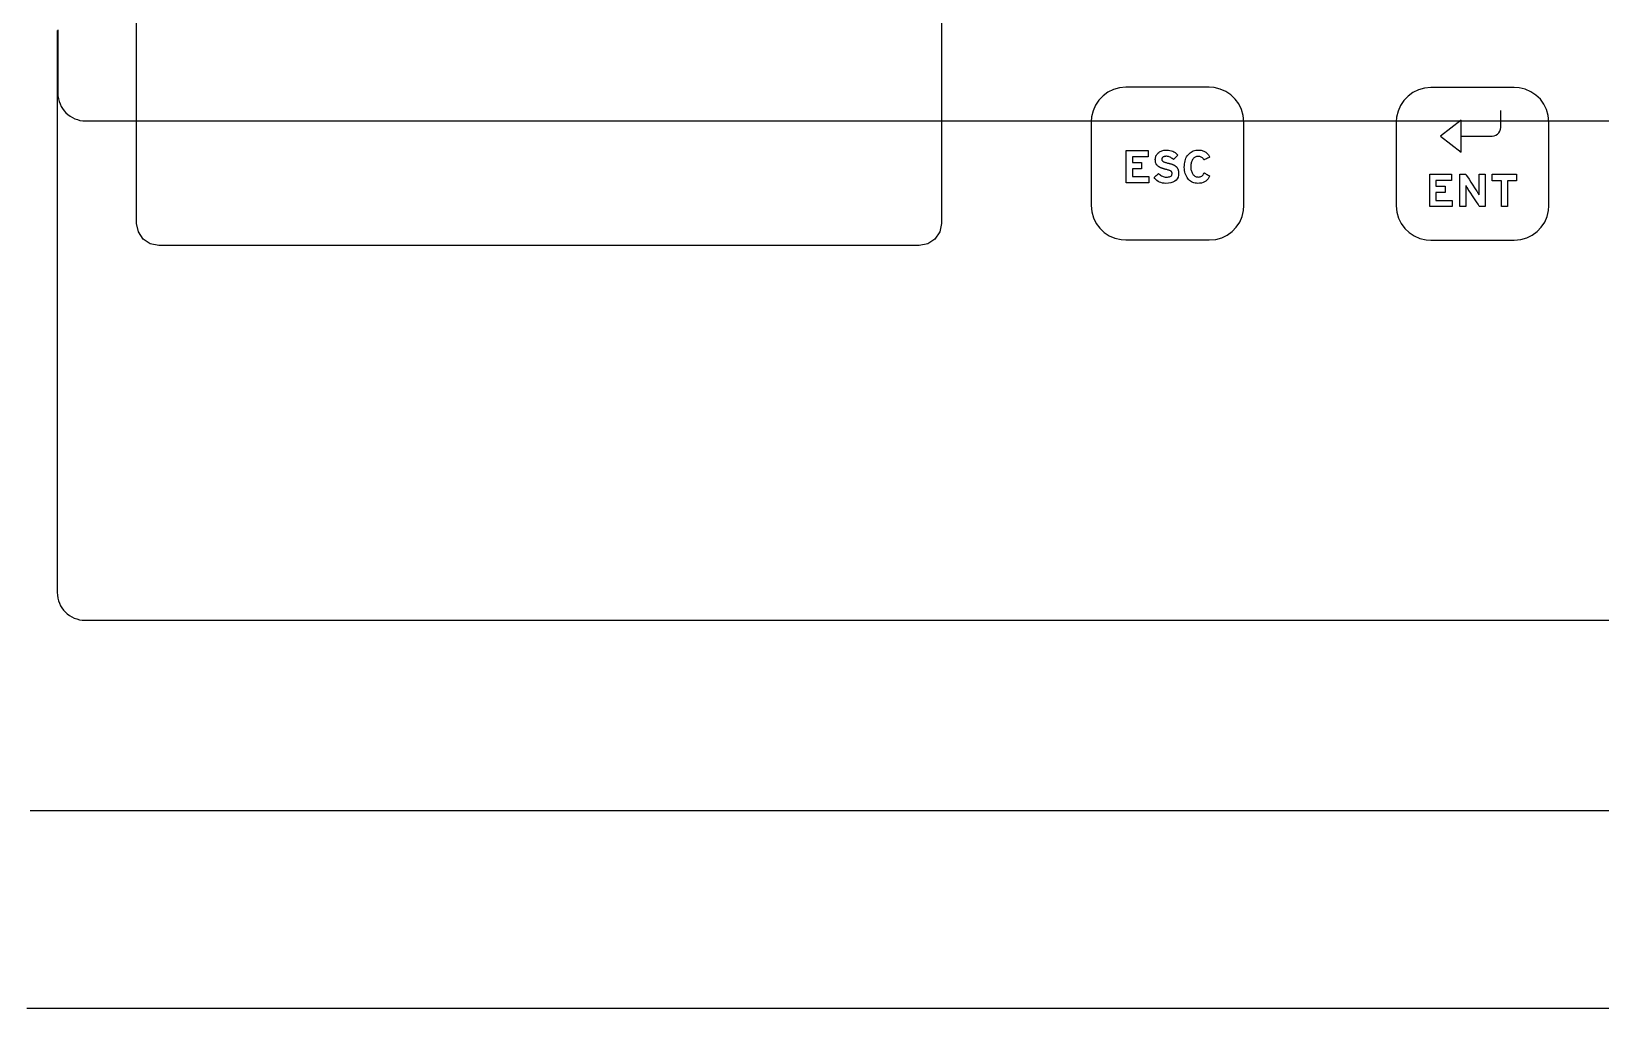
# Model space of a CAD drawing. Extents: x 1 to 47.7, y 0.2 to 35.
# Drawn here: x 5.85 to 11.51, y 7.6 to 11.12 of the extents above; entities that cross this region are included whole.
import ezdxf

# ---------------------------------------------------------------- set-up
doc = ezdxf.new("R2010")
doc.units = 0
doc.header["$MEASUREMENT"] = 0
for name, color, linetype in [('3_1__HORIZONTAL_RACK_MOUNT', 7, 'CONTINUOUS'), ('3_2__HORIZONTAL_PANEL_MOUN', 7, 'CONTINUOUS'), ('4_1__4U__UP_TO_ONE_IO_BOAR', 7, 'CONTINUOUS'), ('4_2__4U__FRONT_PANEL_W_24_', 7, 'CONTINUOUS'), ('5_1___24__TARGET_LEDS___12', 7, 'CONTINUOUS')]:
    doc.layers.add(name, color=color, linetype=linetype)

msp = doc.modelspace()

# ---------------------------------------------------------------- linework, layer by layer
at = {"layer": '3_1__HORIZONTAL_RACK_MOUNT'}
msp.add_lwpolyline([(5.8483, 8.3136), (5.9216, 8.3136), (5.9957, 8.3136), (6.0706, 8.3136), (6.1463, 8.3136), (6.2228, 8.3136), (6.3001, 8.3136), (6.3781, 8.3136), (6.457, 8.3136), (6.5365, 8.3136), (6.6168, 8.3136), (6.6978, 8.3136), (6.7795, 8.3136), (6.8619, 8.3136), (6.945, 8.3136), (7.0288, 8.3136), (7.1132, 8.3136), (7.1982, 8.3136), (7.2839, 8.3136), (7.3702, 8.3136), (7.4571, 8.3136), (7.5446, 8.3136), (7.6327, 8.3136), (7.7214, 8.3136), (7.8106, 8.3136), (7.9907, 8.3136), (8.1728, 8.3136), (8.3569, 8.3136), (8.5429, 8.3136), (8.7307, 8.3136), (8.9202, 8.3136), (9.1113, 8.3136), (9.3038, 8.3136), (9.4977, 8.3136), (9.693, 8.3136), (9.8894, 8.3136), (10.0869, 8.3136), (10.2854, 8.3136), (10.4847, 8.3136), (10.6849, 8.3136), (10.8858, 8.3136), (11.2892, 8.3136), (11.6942, 8.3136)], dxfattribs=at)
at = {"layer": '3_2__HORIZONTAL_PANEL_MOUN'}
msp.add_lwpolyline([(11.6431, 7.6), (11.1871, 7.6), (10.9597, 7.6), (10.7329, 7.6), (10.5068, 7.6), (10.2814, 7.6), (10.0569, 7.6), (9.8334, 7.6), (9.6111, 7.6), (9.39, 7.6), (9.1702, 7.6), (8.9518, 7.6), (8.735, 7.6), (8.5199, 7.6), (8.3066, 7.6), (8.2006, 7.6), (8.0952, 7.6), (7.9902, 7.6), (7.8858, 7.6), (7.7818, 7.6), (7.6785, 7.6), (7.5756, 7.6), (7.4734, 7.6), (7.3717, 7.6), (7.2707, 7.6), (7.1702, 7.6), (7.0704, 7.6), (6.9712, 7.6), (6.8727, 7.6), (6.7749, 7.6), (6.6777, 7.6), (6.5812, 7.6), (6.4855, 7.6), (6.3904, 7.6), (6.2961, 7.6), (6.2026, 7.6), (6.1098, 7.6), (6.0178, 7.6), (5.9266, 7.6), (5.8362, 7.6)], dxfattribs=at)
at = {"layer": '4_1__4U__UP_TO_ONE_IO_BOAR'}
msp.add_lwpolyline([(5.948, 11.1265), (5.948, 11.1055), (5.948, 11.0854), (5.948, 11.0661), (5.948, 11.0478), (5.948, 11.0305), (5.948, 11.0141), (5.948, 10.9988), (5.948, 10.9844), (5.948, 10.9711), (5.948, 10.9588), (5.948, 10.9476), (5.948, 10.9375), (5.948, 10.9286), (5.948, 10.9207), (5.948, 10.914), (5.948, 10.9085), (5.948, 10.9042), (5.948, 10.901), (5.948, 10.8992), (5.948, 10.8985), (5.9486, 10.8883), (5.9501, 10.8784), (5.9526, 10.8688), (5.9559, 10.8596), (5.9601, 10.8509), (5.9652, 10.8426), (5.9709, 10.8349), (5.9774, 10.8278), (5.9845, 10.8214), (5.9922, 10.8156), (6.0004, 10.8106), (6.0092, 10.8064), (6.0184, 10.803), (6.0279, 10.8005), (6.0378, 10.799), (6.0481, 10.7985), (6.0486, 10.7985), (6.0503, 10.7985), (6.0531, 10.7985), (6.0569, 10.7985), (6.0619, 10.7985), (6.0679, 10.7985), (6.075, 10.7985), (6.0831, 10.7985), (6.0923, 10.7985), (6.1026, 10.7985), (6.1139, 10.7985), (6.1262, 10.7985), (6.1395, 10.7985), (6.1538, 10.7985), (6.1691, 10.7985), (6.1854, 10.7985), (6.2027, 10.7985), (6.2209, 10.7985), (6.2402, 10.7985), (6.2603, 10.7985), (6.2814, 10.7985), (6.3035, 10.7985), (6.3265, 10.7985), (6.3504, 10.7985), (6.3752, 10.7985), (6.4009, 10.7985), (6.4275, 10.7985), (6.455, 10.7985), (6.4833, 10.7985), (6.5126, 10.7985), (6.5426, 10.7985), (6.5736, 10.7985), (6.6053, 10.7985), (6.6379, 10.7985), (6.6714, 10.7985), (6.7056, 10.7985), (6.7406, 10.7985), (6.7765, 10.7985), (6.8131, 10.7985), (6.8505, 10.7985), (6.9276, 10.7985), (7.0077, 10.7985), (7.0908, 10.7985), (7.1767, 10.7985), (7.2654, 10.7985), (7.3569, 10.7985), (7.451, 10.7985), (7.5477, 10.7985), (7.6469, 10.7985), (7.7486, 10.7985), (7.8526, 10.7985), (7.959, 10.7985), (8.0676, 10.7985), (8.1784, 10.7985), (8.2912, 10.7985), (8.4061, 10.7985), (8.523, 10.7985), (8.6417, 10.7985), (8.7623, 10.7985), (8.8846, 10.7985), (9.0086, 10.7985), (9.1342, 10.7985), (9.2614, 10.7985), (9.39, 10.7985), (9.52, 10.7985), (9.6513, 10.7985), (9.7839, 10.7985), (9.9177, 10.7985), (10.0526, 10.7985), (10.1886, 10.7985), (10.3255, 10.7985), (10.4634, 10.7985), (10.6021, 10.7985), (10.7415, 10.7985), (11.0225, 10.7985), (11.3057, 10.7985), (11.5905, 10.7985)], dxfattribs=at)
at = {"layer": '4_2__4U__FRONT_PANEL_W_24_'}
for points in [[(9.1321, 11.1782), (9.1321, 11.0649), (9.1321, 10.9577), (9.1321, 10.8576), (9.1321, 10.7654), (9.1321, 10.6823), (9.1321, 10.6092), (9.1321, 10.5472), (9.1321, 10.4972), (9.1321, 10.4602), (9.1321, 10.4469), (9.1321, 10.4373), (9.1321, 10.4314), (9.1321, 10.4294), (9.1321, 10.4294), (9.1258, 10.3983), (9.1086, 10.3729), (9.0832, 10.3558), (9.0521, 10.3495), (9.0501, 10.3495), (9.0442, 10.3495), (9.0346, 10.3495), (9.0213, 10.3495), (8.9843, 10.3495), (8.9343, 10.3495), (8.8723, 10.3495), (8.7992, 10.3495), (8.7161, 10.3495), (8.6239, 10.3495), (8.5238, 10.3495), (8.4166, 10.3495), (8.3033, 10.3495), (8.1851, 10.3495), (7.9376, 10.3495), (7.6821, 10.3495), (7.4265, 10.3495), (7.179, 10.3495), (7.0608, 10.3495), (6.9476, 10.3495), (6.8404, 10.3495), (6.7402, 10.3495), (6.648, 10.3495), (6.5649, 10.3495), (6.4918, 10.3495), (6.4298, 10.3495), (6.3798, 10.3495), (6.3428, 10.3495), (6.3296, 10.3495), (6.3199, 10.3495), (6.314, 10.3495), (6.3121, 10.3495), (6.2809, 10.3558), (6.2555, 10.3729), (6.2383, 10.3983), (6.232, 10.4294), (6.232, 10.4314), (6.232, 10.4373), (6.232, 10.4469), (6.232, 10.4602), (6.232, 10.4972), (6.232, 10.5472), (6.232, 10.6092), (6.232, 10.6823), (6.232, 10.7654), (6.232, 10.8576), (6.232, 10.9577), (6.232, 11.0649), (6.232, 11.1782)], [(5.9458, 11.1238), (5.9458, 11.0038), (5.9458, 10.8853), (5.9458, 10.7685), (5.9458, 10.6536), (5.9458, 10.5408), (5.9458, 10.4305), (5.9458, 10.3229), (5.9458, 10.2181), (5.9458, 10.1669), (5.9458, 10.1165), (5.9458, 10.0669), (5.9458, 10.0182), (5.9458, 9.9705), (5.9458, 9.9236), (5.9458, 9.8778), (5.9458, 9.8329), (5.9458, 9.789), (5.9458, 9.7462), (5.9458, 9.7045), (5.9458, 9.6639), (5.9458, 9.6245), (5.9458, 9.5862), (5.9458, 9.5491), (5.9458, 9.5133), (5.9458, 9.4788), (5.9458, 9.4455), (5.9458, 9.4136), (5.9458, 9.383), (5.9458, 9.3538), (5.9458, 9.3261), (5.9458, 9.2997), (5.9458, 9.2749), (5.9458, 9.2516), (5.9458, 9.2298), (5.9458, 9.2096), (5.9458, 9.1909), (5.9458, 9.174), (5.9458, 9.1586), (5.9458, 9.145), (5.9458, 9.1331), (5.9458, 9.1229), (5.9458, 9.1145), (5.9458, 9.1079), (5.9458, 9.1032), (5.9458, 9.1003), (5.9458, 9.0994), (5.9464, 9.0892), (5.9479, 9.0793), (5.9503, 9.0697), (5.9537, 9.0605), (5.9579, 9.0518), (5.9629, 9.0435), (5.9687, 9.0358), (5.9752, 9.0287), (5.9823, 9.0222), (5.99, 9.0165), (5.9982, 9.0115), (6.007, 9.0072), (6.0161, 9.0039), (6.0257, 9.0014), (6.0356, 8.9999), (6.0458, 8.9994), (6.0464, 8.9994), (6.0481, 8.9994), (6.0508, 8.9994), (6.0547, 8.9994), (6.0596, 8.9994), (6.0656, 8.9994), (6.0726, 8.9994), (6.0808, 8.9994), (6.0899, 8.9994), (6.1001, 8.9994), (6.1113, 8.9994), (6.1236, 8.9994), (6.1368, 8.9994), (6.151, 8.9994), (6.1663, 8.9994), (6.1825, 8.9994), (6.1997, 8.9994), (6.2179, 8.9994), (6.237, 8.9994), (6.257, 8.9994), (6.2781, 8.9994), (6.3, 8.9994), (6.3229, 8.9994), (6.3466, 8.9994), (6.3713, 8.9994), (6.3969, 8.9994), (6.4234, 8.9994), (6.4507, 8.9994), (6.4789, 8.9994), (6.508, 8.9994), (6.5379, 8.9994), (6.5687, 8.9994), (6.6003, 8.9994), (6.6327, 8.9994), (6.666, 8.9994), (6.7001, 8.9994), (6.7349, 8.9994), (6.7706, 8.9994), (6.807, 8.9994), (6.8442, 8.9994), (6.9209, 8.9994), (7.0007, 8.9994), (7.0833, 8.9994), (7.1688, 8.9994), (7.2571, 8.9994), (7.348, 8.9994), (7.4417, 8.9994), (7.5379, 8.9994), (7.6366, 8.9994), (7.7378, 8.9994), (7.8413, 8.9994), (7.9471, 8.9994), (8.0552, 8.9994), (8.1654, 8.9994), (8.2777, 8.9994), (8.392, 8.9994), (8.5082, 8.9994), (8.6264, 8.9994), (8.7463, 8.9994), (8.868, 8.9994), (8.9914, 8.9994), (9.1164, 8.9994), (9.2429, 8.9994), (9.3708, 8.9994), (9.5002, 8.9994), (9.6309, 8.9994), (9.7628, 8.9994), (9.8959, 8.9994), (10.0301, 8.9994), (10.1654, 8.9994), (10.3016, 8.9994), (10.4388, 8.9994), (10.7155, 8.9994), (10.9951, 8.9994), (11.2768, 8.9994), (11.5602, 8.9994)], [(10.9302, 10.7436), (11.0053, 10.6855), (11.0053, 10.7436), (11.0053, 10.8016), (10.9302, 10.7436)], [(11.0053, 10.7436), (11.0104, 10.7436), (11.0237, 10.7436), (11.0424, 10.7436), (11.0634, 10.7436), (11.084, 10.7436), (11.1012, 10.7436), (11.1121, 10.7436), (11.1169, 10.7437), (11.1238, 10.7449), (11.1303, 10.7475), (11.1359, 10.7513), (11.1408, 10.7561), (11.1445, 10.7618), (11.1471, 10.7682), (11.1483, 10.7752), (11.1484, 10.7788), (11.1484, 10.7846), (11.1484, 10.7938), (11.1484, 10.8047), (11.1484, 10.8159), (11.1484, 10.8258), (11.1484, 10.8329), (11.1484, 10.8356)], [(9.7982, 10.5751), (9.7982, 10.6917), (9.8767, 10.6917), (9.8767, 10.6689), (9.8208, 10.6689), (9.8208, 10.6487), (9.8533, 10.6487), (9.8533, 10.6261), (9.8208, 10.6261), (9.8208, 10.5979), (9.8791, 10.5979), (9.8791, 10.5751), (9.7982, 10.5751)], [(10.8917, 10.4895), (10.8917, 10.6061), (10.9703, 10.6061), (10.9703, 10.5833), (10.9143, 10.5833), (10.9143, 10.5631), (10.9469, 10.5631), (10.9469, 10.5405), (10.9143, 10.5405), (10.9143, 10.5122), (10.9726, 10.5122), (10.9726, 10.4895), (10.8917, 10.4895)], [(11.1724, 10.5831), (11.1724, 10.4895), (11.1498, 10.4895), (11.1498, 10.5831), (11.1173, 10.5831), (11.1173, 10.6061), (11.2048, 10.6061), (11.2048, 10.5831), (11.1724, 10.5831)]]:
    msp.add_lwpolyline(points, dxfattribs=at)
for points in [[(10.0974, 10.3695), (10.1205, 10.3716), (10.1422, 10.3777), (10.162, 10.3873), (10.1796, 10.4002), (10.1947, 10.4159), (10.2069, 10.4341), (10.2157, 10.4543), (10.2209, 10.4762), (10.2221, 10.4936), (10.2221, 10.4936), (10.2221, 10.4936), (10.2221, 10.4936), (10.2221, 10.4936), (10.2221, 10.4936), (10.2221, 10.4936), (10.2221, 10.4936), (10.2221, 10.4936), (10.2221, 10.4964), (10.2221, 10.5171), (10.2221, 10.5534), (10.2221, 10.5998), (10.2221, 10.651), (10.2221, 10.7014), (10.2221, 10.7458), (10.2221, 10.7787), (10.2221, 10.7947), (10.2221, 10.7954), (10.2221, 10.7954), (10.2221, 10.7954), (10.2221, 10.7954), (10.2221, 10.7954), (10.2221, 10.7954), (10.2221, 10.7954), (10.2221, 10.7954), (10.2221, 10.7954), (10.22, 10.8184), (10.2139, 10.8399), (10.2042, 10.8597), (10.1912, 10.8773), (10.1755, 10.8923), (10.1572, 10.9044), (10.1369, 10.9132), (10.1149, 10.9183), (10.0974, 10.9195), (10.0974, 10.9195), (10.0974, 10.9195), (10.0974, 10.9195), (10.0974, 10.9195), (10.0974, 10.9195), (10.0974, 10.9195), (10.0974, 10.9195), (10.0974, 10.9195), (10.0946, 10.9195), (10.074, 10.9195), (10.0378, 10.9195), (9.9916, 10.9195), (9.9406, 10.9195), (9.8904, 10.9195), (9.8461, 10.9195), (9.8134, 10.9195), (9.7974, 10.9195), (9.7967, 10.9195), (9.7967, 10.9195), (9.7967, 10.9195), (9.7967, 10.9195), (9.7967, 10.9195), (9.7967, 10.9195), (9.7967, 10.9195), (9.7967, 10.9195), (9.7967, 10.9195), (9.7736, 10.9174), (9.752, 10.9113), (9.7322, 10.9017), (9.7145, 10.8888), (9.6994, 10.8731), (9.6873, 10.8549), (9.6784, 10.8347), (9.6733, 10.8128), (9.6721, 10.7954), (9.6721, 10.7954), (9.6721, 10.7954), (9.6721, 10.7954), (9.6721, 10.7954), (9.6721, 10.7954), (9.6721, 10.7954), (9.6721, 10.7954), (9.6721, 10.7954), (9.6721, 10.7926), (9.6721, 10.7719), (9.6721, 10.7356), (9.6721, 10.6892), (9.6721, 10.638), (9.6721, 10.5876), (9.6721, 10.5432), (9.6721, 10.5103), (9.6721, 10.4943), (9.6721, 10.4936), (9.6721, 10.4936), (9.6721, 10.4936), (9.6721, 10.4936), (9.6721, 10.4936), (9.6721, 10.4936), (9.6721, 10.4936), (9.6721, 10.4936), (9.6721, 10.4936), (9.6742, 10.4706), (9.6803, 10.4491), (9.69, 10.4293), (9.7029, 10.4117), (9.7187, 10.3967), (9.7369, 10.3846), (9.7573, 10.3758), (9.7793, 10.3707), (9.7967, 10.3695), (9.7967, 10.3695), (9.7967, 10.3695), (9.7967, 10.3695), (9.7967, 10.3695), (9.7967, 10.3695), (9.7967, 10.3695), (9.7967, 10.3695), (9.7967, 10.3695), (9.7995, 10.3695), (9.8202, 10.3695), (9.8563, 10.3695), (9.9026, 10.3695), (9.9535, 10.3695), (10.0038, 10.3695), (10.048, 10.3695), (10.0808, 10.3695), (10.0967, 10.3695), (10.0974, 10.3695), (10.0974, 10.3695), (10.0974, 10.3695), (10.0974, 10.3695), (10.0974, 10.3695), (10.0974, 10.3695), (10.0974, 10.3695), (10.0974, 10.3695)], [(11.1966, 10.3689), (11.2197, 10.371), (11.2413, 10.3771), (11.2612, 10.3868), (11.2788, 10.3996), (11.2939, 10.4153), (11.3061, 10.4335), (11.3149, 10.4537), (11.3201, 10.4757), (11.3213, 10.493), (11.3213, 10.493), (11.3213, 10.493), (11.3213, 10.493), (11.3213, 10.493), (11.3213, 10.493), (11.3213, 10.493), (11.3213, 10.493), (11.3213, 10.493), (11.3213, 10.4958), (11.3213, 10.5166), (11.3213, 10.5528), (11.3213, 10.5992), (11.3213, 10.6504), (11.3213, 10.7008), (11.3213, 10.7452), (11.3213, 10.7781), (11.3213, 10.7941), (11.3213, 10.7948), (11.3213, 10.7948), (11.3213, 10.7948), (11.3213, 10.7948), (11.3213, 10.7948), (11.3213, 10.7948), (11.3213, 10.7948), (11.3213, 10.7948), (11.3213, 10.7948), (11.3191, 10.8178), (11.313, 10.8393), (11.3033, 10.8591), (11.2904, 10.8767), (11.2746, 10.8917), (11.2564, 10.9038), (11.2361, 10.9126), (11.214, 10.9177), (11.1966, 10.9189), (11.1966, 10.9189), (11.1966, 10.9189), (11.1966, 10.9189), (11.1966, 10.9189), (11.1966, 10.9189), (11.1966, 10.9189), (11.1966, 10.9189), (11.1966, 10.9189), (11.1938, 10.9189), (11.1731, 10.9189), (11.137, 10.9189), (11.0908, 10.9189), (11.0398, 10.9189), (10.9895, 10.9189), (10.9453, 10.9189), (10.9125, 10.9189), (10.8966, 10.9189), (10.8959, 10.9189), (10.8959, 10.9189), (10.8959, 10.9189), (10.8959, 10.9189), (10.8959, 10.9189), (10.8959, 10.9189), (10.8959, 10.9189), (10.8959, 10.9189), (10.8959, 10.9189), (10.8728, 10.9168), (10.8512, 10.9107), (10.8314, 10.9011), (10.8137, 10.8882), (10.7986, 10.8725), (10.7865, 10.8543), (10.7776, 10.8341), (10.7725, 10.8122), (10.7713, 10.7948), (10.7713, 10.7948), (10.7713, 10.7948), (10.7713, 10.7948), (10.7713, 10.7948), (10.7713, 10.7948), (10.7713, 10.7948), (10.7713, 10.7948), (10.7713, 10.7948), (10.7713, 10.792), (10.7713, 10.7713), (10.7713, 10.735), (10.7713, 10.6886), (10.7713, 10.6375), (10.7713, 10.587), (10.7713, 10.5426), (10.7713, 10.5097), (10.7713, 10.4937), (10.7713, 10.493), (10.7713, 10.493), (10.7713, 10.493), (10.7713, 10.493), (10.7713, 10.493), (10.7713, 10.493), (10.7713, 10.493), (10.7713, 10.493), (10.7713, 10.493), (10.7734, 10.47), (10.7795, 10.4485), (10.7892, 10.4287), (10.8021, 10.4112), (10.8179, 10.3961), (10.8361, 10.384), (10.8564, 10.3752), (10.8785, 10.3701), (10.8959, 10.3689), (10.8959, 10.3689), (10.8959, 10.3689), (10.8959, 10.3689), (10.8959, 10.3689), (10.8959, 10.3689), (10.8959, 10.3689), (10.8959, 10.3689), (10.8959, 10.3689), (10.8987, 10.3689), (10.9194, 10.3689), (10.9555, 10.3689), (11.0017, 10.3689), (11.0527, 10.3689), (11.103, 10.3689), (11.1472, 10.3689), (11.18, 10.3689), (11.1959, 10.3689), (11.1966, 10.3689), (11.1966, 10.3689), (11.1966, 10.3689), (11.1966, 10.3689), (11.1966, 10.3689), (11.1966, 10.3689), (11.1966, 10.3689), (11.1966, 10.3689)], [(9.9868, 10.6104), (9.9863, 10.6026), (9.9847, 10.5958), (9.9819, 10.5899), (9.9779, 10.5849), (9.9728, 10.5808), (9.9665, 10.5775), (9.9591, 10.5752), (9.9505, 10.5737), (9.9413, 10.5733), (9.9349, 10.5737), (9.9288, 10.5747), (9.9231, 10.5762), (9.9178, 10.5782), (9.913, 10.5807), (9.9085, 10.5838), (9.9044, 10.5873), (9.9007, 10.5914), (9.8985, 10.5945), (9.8994, 10.5953), (9.9012, 10.597), (9.9036, 10.5992), (9.9063, 10.6016), (9.9091, 10.6042), (9.9116, 10.6064), (9.9135, 10.6082), (9.9146, 10.6092), (9.9161, 10.6079), (9.919, 10.6052), (9.922, 10.6028), (9.9251, 10.6008), (9.9283, 10.5991), (9.9316, 10.5978), (9.9351, 10.5968), (9.9386, 10.5962), (9.9423, 10.596), (9.9464, 10.5961), (9.9503, 10.5964), (9.9537, 10.5971), (9.9565, 10.5981), (9.9589, 10.5994), (9.9608, 10.6011), (9.9621, 10.6031), (9.963, 10.6055), (9.9634, 10.6081), (9.9634, 10.6093), (9.9633, 10.6099), (9.9633, 10.6105), (9.9632, 10.6111), (9.9631, 10.6117), (9.963, 10.6123), (9.9629, 10.6128), (9.9628, 10.6133), (9.9626, 10.6138), (9.9623, 10.6143), (9.962, 10.6147), (9.9616, 10.6152), (9.9612, 10.6156), (9.9608, 10.6161), (9.9604, 10.6165), (9.9599, 10.6169), (9.9594, 10.6173), (9.9587, 10.6178), (9.9574, 10.6185), (9.9558, 10.6193), (9.9539, 10.6201), (9.9518, 10.6208), (9.9494, 10.6216), (9.9467, 10.6224), (9.9438, 10.6232), (9.9406, 10.6239), (9.9379, 10.6246), (9.937, 10.6248), (9.9362, 10.625), (9.9353, 10.6253), (9.9345, 10.6255), (9.9337, 10.6258), (9.9329, 10.626), (9.9321, 10.6263), (9.9313, 10.6266), (9.9305, 10.6268), (9.9297, 10.627), (9.929, 10.6273), (9.9282, 10.6275), (9.9274, 10.6278), (9.9266, 10.6281), (9.9259, 10.6284), (9.9251, 10.6286), (9.9244, 10.629), (9.9232, 10.6294), (9.9218, 10.63), (9.9204, 10.6306), (9.919, 10.6313), (9.9177, 10.632), (9.9165, 10.6327), (9.9153, 10.6335), (9.9142, 10.6343), (9.9131, 10.6351), (9.9112, 10.6367), (9.9093, 10.6386), (9.9076, 10.6408), (9.9062, 10.6433), (9.905, 10.646), (9.9041, 10.6489), (9.9034, 10.652), (9.903, 10.6554), (9.9028, 10.6591), (9.903, 10.6627), (9.9034, 10.6661), (9.9042, 10.6693), (9.9053, 10.6723), (9.9066, 10.6752), (9.9083, 10.6778), (9.9102, 10.6803), (9.9125, 10.6826), (9.915, 10.6847), (9.9176, 10.6866), (9.9204, 10.6882), (9.9234, 10.6897), (9.9265, 10.6909), (9.9297, 10.6919), (9.9331, 10.6926), (9.9366, 10.6932), (9.9403, 10.6935), (9.9446, 10.6936), (9.9502, 10.6932), (9.9556, 10.6923), (9.9607, 10.691), (9.9656, 10.6892), (9.9701, 10.687), (9.9744, 10.6843), (9.9785, 10.6812), (9.9822, 10.6776), (9.9842, 10.6752), (9.9832, 10.6742), (9.9814, 10.6723), (9.979, 10.6699), (9.9762, 10.6671), (9.9735, 10.6644), (9.9711, 10.662), (9.9692, 10.6601), (9.9681, 10.659), (9.9667, 10.6604), (9.9642, 10.6627), (9.9616, 10.6648), (9.9588, 10.6666), (9.956, 10.668), (9.953, 10.6692), (9.9499, 10.6701), (9.9467, 10.6707), (9.9434, 10.6709), (9.941, 10.6709), (9.9391, 10.6708), (9.9374, 10.6706), (9.9359, 10.6703), (9.9344, 10.6699), (9.9331, 10.6695), (9.932, 10.669), (9.9309, 10.6685), (9.93, 10.6679), (9.9292, 10.6672), (9.9285, 10.6664), (9.9279, 10.6656), (9.9274, 10.6648), (9.927, 10.664), (9.9267, 10.6631), (9.9264, 10.6623), (9.9263, 10.6614), (9.9262, 10.6604), (9.9263, 10.6593), (9.9264, 10.6582), (9.9267, 10.6572), (9.9272, 10.6562), (9.9277, 10.6553), (9.9284, 10.6544), (9.9292, 10.6537), (9.9302, 10.6529), (9.9313, 10.6523), (9.9325, 10.6516), (9.934, 10.6509), (9.9357, 10.6502), (9.9375, 10.6495), (9.9396, 10.6488), (9.9419, 10.6482), (9.9445, 10.6475), (9.9472, 10.6468), (9.9496, 10.6462), (9.9512, 10.6459), (9.9527, 10.6455), (9.9543, 10.6451), (9.9558, 10.6447), (9.9574, 10.6443), (9.9589, 10.6439), (9.9605, 10.6434), (9.962, 10.6429), (9.9635, 10.6424), (9.965, 10.6419), (9.9664, 10.6413), (9.9678, 10.6406), (9.9692, 10.6399), (9.9706, 10.6392), (9.9719, 10.6384), (9.9732, 10.6376), (9.9744, 10.6367), (9.9756, 10.6358), (9.9768, 10.6348), (9.9779, 10.6338), (9.979, 10.6327), (9.98, 10.6315), (9.981, 10.6303), (9.9818, 10.6291), (9.9827, 10.6278), (9.9834, 10.6265), (9.9841, 10.625), (9.9848, 10.6235), (9.9853, 10.6218), (9.9858, 10.6201), (9.9861, 10.6183), (9.9864, 10.6165), (9.9866, 10.6145), (9.9867, 10.6125)], [(10.0779, 10.6578), (10.0765, 10.6605), (10.0749, 10.6629), (10.073, 10.665), (10.0708, 10.6667), (10.0684, 10.6681), (10.0658, 10.6692), (10.0629, 10.6699), (10.0597, 10.6704), (10.0565, 10.6705), (10.0538, 10.6702), (10.0511, 10.6697), (10.0487, 10.669), (10.0464, 10.6679), (10.0442, 10.6666), (10.0422, 10.6651), (10.0403, 10.6633), (10.0386, 10.6612), (10.037, 10.6589), (10.0355, 10.6564), (10.0343, 10.6538), (10.0332, 10.651), (10.0323, 10.648), (10.0316, 10.6448), (10.0311, 10.6414), (10.0308, 10.6379), (10.0307, 10.6342), (10.0307, 10.6306), (10.031, 10.6271), (10.0314, 10.6237), (10.032, 10.6205), (10.0329, 10.6175), (10.0339, 10.6146), (10.0351, 10.6119), (10.0365, 10.6093), (10.0381, 10.6069), (10.0398, 10.6046), (10.0416, 10.6026), (10.0435, 10.6009), (10.0457, 10.5995), (10.0479, 10.5983), (10.0503, 10.5974), (10.0529, 10.5968), (10.0556, 10.5964), (10.0585, 10.5963), (10.0617, 10.5966), (10.0646, 10.5973), (10.0674, 10.5984), (10.07, 10.5999), (10.0725, 10.6018), (10.0748, 10.6041), (10.0769, 10.6068), (10.0789, 10.6098), (10.0799, 10.611), (10.0813, 10.6102), (10.0837, 10.6087), (10.0866, 10.6069), (10.0899, 10.6049), (10.0931, 10.603), (10.0958, 10.6013), (10.0978, 10.6001), (10.0987, 10.5996), (10.0962, 10.5947), (10.0929, 10.5897), (10.0891, 10.5854), (10.0848, 10.5817), (10.0801, 10.5787), (10.0748, 10.5763), (10.069, 10.5746), (10.0626, 10.5736), (10.0561, 10.5732), (10.0512, 10.5736), (10.0464, 10.5743), (10.0419, 10.5754), (10.0377, 10.577), (10.0337, 10.579), (10.0299, 10.5814), (10.0263, 10.5842), (10.023, 10.5874), (10.0199, 10.5911), (10.0171, 10.595), (10.0147, 10.5993), (10.0126, 10.6039), (10.0109, 10.6087), (10.0095, 10.6139), (10.0084, 10.6194), (10.0078, 10.6252), (10.0074, 10.6313), (10.0075, 10.6375), (10.008, 10.6434), (10.0088, 10.649), (10.0099, 10.6544), (10.0115, 10.6594), (10.0134, 10.6641), (10.0156, 10.6686), (10.0182, 10.6728), (10.0212, 10.6767), (10.0245, 10.6802), (10.0279, 10.6834), (10.0316, 10.6861), (10.0356, 10.6884), (10.0397, 10.6903), (10.0441, 10.6917), (10.0487, 10.6928), (10.0535, 10.6934), (10.0583, 10.6936), (10.0619, 10.6934), (10.0653, 10.6931), (10.0685, 10.6926), (10.0716, 10.6919), (10.0745, 10.691), (10.0773, 10.6899), (10.0799, 10.6887), (10.0824, 10.6873), (10.0847, 10.6857), (10.0869, 10.684), (10.0889, 10.6821), (10.0909, 10.6802), (10.0927, 10.6781), (10.0944, 10.6759), (10.0959, 10.6736), (10.0974, 10.6711), (10.0987, 10.6686), (10.0986, 10.6677), (10.0968, 10.6668), (10.0941, 10.6655), (10.0907, 10.6639), (10.0871, 10.6622), (10.0837, 10.6606), (10.0807, 10.6592), (10.0787, 10.6582)], [(11.0714, 10.4895), (11.0699, 10.4918), (11.0659, 10.4979), (11.0601, 10.5068), (11.0533, 10.5173), (11.0462, 10.5281), (11.0396, 10.5383), (11.0342, 10.5466), (11.0307, 10.5518), (11.0298, 10.5533), (11.0293, 10.5541), (11.0288, 10.5549), (11.0283, 10.5557), (11.0278, 10.5565), (11.0273, 10.5574), (11.0268, 10.5582), (11.0263, 10.559), (11.0258, 10.5599), (11.0253, 10.5607), (11.0248, 10.5615), (11.0243, 10.5623), (11.0239, 10.563), (11.0235, 10.5637), (11.0231, 10.5644), (11.0227, 10.565), (11.0224, 10.5656), (11.0221, 10.5661), (11.022, 10.5642), (11.022, 10.5615), (11.022, 10.5588), (11.0221, 10.556), (11.0221, 10.5531), (11.0221, 10.5501), (11.0222, 10.547), (11.0223, 10.5438), (11.0223, 10.5408), (11.0223, 10.5387), (11.0223, 10.5335), (11.0223, 10.5263), (11.0223, 10.5178), (11.0223, 10.509), (11.0223, 10.5009), (11.0223, 10.4944), (11.0223, 10.4903), (11.0222, 10.4895), (11.0209, 10.4895), (11.0184, 10.4895), (11.0151, 10.4895), (11.0113, 10.4895), (11.0075, 10.4895), (11.0042, 10.4895), (11.0016, 10.4895), (11.0002, 10.4895), (11, 10.491), (11, 10.4998), (11, 10.5143), (11, 10.5326), (11, 10.5524), (11, 10.5718), (11, 10.5886), (11, 10.6007), (11, 10.606), (11.0006, 10.6061), (11.0026, 10.6061), (11.0055, 10.6061), (11.009, 10.6061), (11.0127, 10.6061), (11.0163, 10.6061), (11.0192, 10.6061), (11.0211, 10.6061), (11.0218, 10.606), (11.0236, 10.6032), (11.0277, 10.5968), (11.0335, 10.588), (11.0402, 10.5777), (11.047, 10.5672), (11.0533, 10.5576), (11.0583, 10.5499), (11.0613, 10.5453), (11.0623, 10.5437), (11.0633, 10.5421), (11.0644, 10.5404), (11.0654, 10.5389), (11.0663, 10.5373), (11.0672, 10.5358), (11.068, 10.5344), (11.0688, 10.533), (11.0695, 10.5317), (11.0697, 10.533), (11.0696, 10.5356), (11.0696, 10.5383), (11.0696, 10.5412), (11.0695, 10.5441), (11.0695, 10.5471), (11.0695, 10.5501), (11.0694, 10.5533), (11.0694, 10.5565), (11.0694, 10.5583), (11.0694, 10.5629), (11.0694, 10.5697), (11.0694, 10.5777), (11.0694, 10.5862), (11.0694, 10.5941), (11.0694, 10.6007), (11.0694, 10.6049), (11.0694, 10.6061), (11.0705, 10.6061), (11.0729, 10.6061), (11.0762, 10.6061), (11.0799, 10.6061), (11.0837, 10.6061), (11.0871, 10.6061), (11.0898, 10.6061), (11.0914, 10.6061), (11.0917, 10.6051), (11.0917, 10.5973), (11.0917, 10.5834), (11.0917, 10.5655), (11.0917, 10.5458), (11.0917, 10.5262), (11.0917, 10.509), (11.0917, 10.4961), (11.0917, 10.4898), (11.0913, 10.4895), (11.0896, 10.4895), (11.087, 10.4895), (11.0837, 10.4895), (11.0803, 10.4895), (11.077, 10.4895), (11.0741, 10.4895), (11.0722, 10.4895)]]:
    msp.add_lwpolyline(points, close=True, dxfattribs=at)
at = {"layer": '5_1___24__TARGET_LEDS___12'}
for points in [[(9.1321, 11.1782), (9.1321, 11.0649), (9.1321, 10.9577), (9.1321, 10.8576), (9.1321, 10.7654), (9.1321, 10.6823), (9.1321, 10.6092), (9.1321, 10.5472), (9.1321, 10.4972), (9.1321, 10.4602), (9.1321, 10.4469), (9.1321, 10.4373), (9.1321, 10.4314), (9.1321, 10.4294), (9.1321, 10.4294), (9.1258, 10.3983), (9.1086, 10.3729), (9.0832, 10.3558), (9.0521, 10.3495), (9.0501, 10.3495), (9.0442, 10.3495), (9.0346, 10.3495), (9.0213, 10.3495), (8.9843, 10.3495), (8.9343, 10.3495), (8.8723, 10.3495), (8.7992, 10.3495), (8.7161, 10.3495), (8.6239, 10.3495), (8.5238, 10.3495), (8.4166, 10.3495), (8.3033, 10.3495), (8.1851, 10.3495), (7.9376, 10.3495), (7.6821, 10.3495), (7.4265, 10.3495), (7.179, 10.3495), (7.0608, 10.3495), (6.9476, 10.3495), (6.8404, 10.3495), (6.7402, 10.3495), (6.648, 10.3495), (6.5649, 10.3495), (6.4918, 10.3495), (6.4298, 10.3495), (6.3798, 10.3495), (6.3428, 10.3495), (6.3296, 10.3495), (6.3199, 10.3495), (6.314, 10.3495), (6.3121, 10.3495), (6.2809, 10.3558), (6.2555, 10.3729), (6.2383, 10.3983), (6.232, 10.4294), (6.232, 10.4314), (6.232, 10.4373), (6.232, 10.4469), (6.232, 10.4602), (6.232, 10.4972), (6.232, 10.5472), (6.232, 10.6092), (6.232, 10.6823), (6.232, 10.7654), (6.232, 10.8576), (6.232, 10.9577), (6.232, 11.0649), (6.232, 11.1782)], [(5.9458, 11.1238), (5.9458, 11.0038), (5.9458, 10.8853), (5.9458, 10.7685), (5.9458, 10.6536), (5.9458, 10.5408), (5.9458, 10.4305), (5.9458, 10.3763), (5.9458, 10.3229), (5.9458, 10.2701), (5.9458, 10.2181), (5.9458, 10.1669), (5.9458, 10.1165), (5.9458, 10.0669), (5.9458, 10.0182), (5.9458, 9.9705), (5.9458, 9.9236), (5.9458, 9.8778), (5.9458, 9.8329), (5.9458, 9.789), (5.9458, 9.7462), (5.9458, 9.7045), (5.9458, 9.6639), (5.9458, 9.6245), (5.9458, 9.5862), (5.9458, 9.5491), (5.9458, 9.5133), (5.9458, 9.4788), (5.9458, 9.4455), (5.9458, 9.4136), (5.9458, 9.383), (5.9458, 9.3538), (5.9458, 9.3261), (5.9458, 9.2997), (5.9458, 9.2749), (5.9458, 9.2516), (5.9458, 9.2298), (5.9458, 9.2096), (5.9458, 9.1909), (5.9458, 9.174), (5.9458, 9.1586), (5.9458, 9.145), (5.9458, 9.1331), (5.9458, 9.1229), (5.9458, 9.1145), (5.9458, 9.1079), (5.9458, 9.1032), (5.9458, 9.1003), (5.9458, 9.0994), (5.9464, 9.0892), (5.9479, 9.0793), (5.9503, 9.0697), (5.9537, 9.0605), (5.9579, 9.0518), (5.9629, 9.0435), (5.9687, 9.0358), (5.9752, 9.0287), (5.9823, 9.0222), (5.99, 9.0165), (5.9982, 9.0115), (6.007, 9.0072), (6.0161, 9.0039), (6.0257, 9.0014), (6.0356, 8.9999), (6.0458, 8.9994), (6.0465, 8.9994), (6.0483, 8.9994), (6.0515, 8.9994), (6.0558, 8.9994), (6.0613, 8.9994), (6.0681, 8.9994), (6.0761, 8.9994), (6.0852, 8.9994), (6.0955, 8.9994), (6.107, 8.9994), (6.1197, 8.9994), (6.1335, 8.9994), (6.1484, 8.9994), (6.1645, 8.9994), (6.1817, 8.9994), (6.1999, 8.9994), (6.2193, 8.9994), (6.2398, 8.9994), (6.2614, 8.9994), (6.284, 8.9994), (6.3077, 8.9994), (6.3324, 8.9994), (6.3582, 8.9994), (6.385, 8.9994), (6.4129, 8.9994), (6.4417, 8.9994), (6.4715, 8.9994), (6.5024, 8.9994), (6.5342, 8.9994), (6.567, 8.9994), (6.6007, 8.9994), (6.6354, 8.9994), (6.6711, 8.9994), (6.7076, 8.9994), (6.7451, 8.9994), (6.7836, 8.9994), (6.8229, 8.9994), (6.8631, 8.9994), (6.9042, 8.9994), (6.9461, 8.9994), (6.989, 8.9994), (7.0326, 8.9994), (7.0772, 8.9994), (7.1225, 8.9994), (7.1687, 8.9994), (7.2157, 8.9994), (7.2635, 8.9994), (7.3121, 8.9994), (7.3615, 8.9994), (7.4116, 8.9994), (7.4626, 8.9994), (7.5142, 8.9994), (7.5667, 8.9994), (7.6198, 8.9994), (7.6737, 8.9994), (7.7283, 8.9994), (7.7836, 8.9994), (7.8396, 8.9994), (7.9537, 8.9994), (8.0704, 8.9994), (8.1898, 8.9994), (8.3116, 8.9994), (8.4359, 8.9994), (8.5625, 8.9994), (8.6914, 8.9994), (8.8225, 8.9994), (8.9557, 8.9994), (9.091, 8.9994), (9.2282, 8.9994), (9.3674, 8.9994), (9.5083, 8.9994), (9.6509, 8.9994), (9.7952, 8.9994), (9.9411, 8.9994), (10.0884, 8.9994), (10.2372, 8.9994), (10.3873, 8.9994), (10.5387, 8.9994), (10.6912, 8.9994), (10.8448, 8.9994), (10.9995, 8.9994), (11.1551, 8.9994), (11.3116, 8.9994), (11.4688, 8.9994), (11.6268, 8.9994)], [(10.9302, 10.7436), (11.0053, 10.6855), (11.0053, 10.7436), (11.0053, 10.8016), (10.9302, 10.7436)], [(11.0053, 10.7436), (11.0104, 10.7436), (11.0237, 10.7436), (11.0424, 10.7436), (11.0634, 10.7436), (11.084, 10.7436), (11.1012, 10.7436), (11.1121, 10.7436), (11.1169, 10.7437), (11.1238, 10.7449), (11.1303, 10.7475), (11.1359, 10.7513), (11.1408, 10.7561), (11.1445, 10.7618), (11.1471, 10.7682), (11.1483, 10.7752), (11.1484, 10.7788), (11.1484, 10.7846), (11.1484, 10.7938), (11.1484, 10.8047), (11.1484, 10.8159), (11.1484, 10.8258), (11.1484, 10.8329), (11.1484, 10.8356)], [(9.7982, 10.5751), (9.7982, 10.6917), (9.8767, 10.6917), (9.8767, 10.6689), (9.8208, 10.6689), (9.8208, 10.6487), (9.8533, 10.6487), (9.8533, 10.6261), (9.8208, 10.6261), (9.8208, 10.5979), (9.8791, 10.5979), (9.8791, 10.5751), (9.7982, 10.5751)], [(10.8917, 10.4895), (10.8917, 10.6061), (10.9703, 10.6061), (10.9703, 10.5833), (10.9143, 10.5833), (10.9143, 10.5631), (10.9469, 10.5631), (10.9469, 10.5405), (10.9143, 10.5405), (10.9143, 10.5122), (10.9726, 10.5122), (10.9726, 10.4895), (10.8917, 10.4895)], [(11.1724, 10.5831), (11.1724, 10.4895), (11.1498, 10.4895), (11.1498, 10.5831), (11.1173, 10.5831), (11.1173, 10.6061), (11.2048, 10.6061), (11.2048, 10.5831), (11.1724, 10.5831)]]:
    msp.add_lwpolyline(points, dxfattribs=at)
for points in [[(10.0974, 10.3695), (10.1205, 10.3716), (10.1422, 10.3777), (10.162, 10.3873), (10.1796, 10.4002), (10.1947, 10.4159), (10.2069, 10.4341), (10.2157, 10.4543), (10.2209, 10.4762), (10.2221, 10.4936), (10.2221, 10.4936), (10.2221, 10.4936), (10.2221, 10.4936), (10.2221, 10.4936), (10.2221, 10.4936), (10.2221, 10.4936), (10.2221, 10.4936), (10.2221, 10.4936), (10.2221, 10.4964), (10.2221, 10.5171), (10.2221, 10.5534), (10.2221, 10.5998), (10.2221, 10.651), (10.2221, 10.7014), (10.2221, 10.7458), (10.2221, 10.7787), (10.2221, 10.7947), (10.2221, 10.7954), (10.2221, 10.7954), (10.2221, 10.7954), (10.2221, 10.7954), (10.2221, 10.7954), (10.2221, 10.7954), (10.2221, 10.7954), (10.2221, 10.7954), (10.2221, 10.7954), (10.22, 10.8184), (10.2139, 10.8399), (10.2042, 10.8597), (10.1912, 10.8773), (10.1755, 10.8923), (10.1572, 10.9044), (10.1369, 10.9132), (10.1149, 10.9183), (10.0974, 10.9195), (10.0974, 10.9195), (10.0974, 10.9195), (10.0974, 10.9195), (10.0974, 10.9195), (10.0974, 10.9195), (10.0974, 10.9195), (10.0974, 10.9195), (10.0974, 10.9195), (10.0946, 10.9195), (10.074, 10.9195), (10.0378, 10.9195), (9.9916, 10.9195), (9.9406, 10.9195), (9.8904, 10.9195), (9.8461, 10.9195), (9.8134, 10.9195), (9.7974, 10.9195), (9.7967, 10.9195), (9.7967, 10.9195), (9.7967, 10.9195), (9.7967, 10.9195), (9.7967, 10.9195), (9.7967, 10.9195), (9.7967, 10.9195), (9.7967, 10.9195), (9.7967, 10.9195), (9.7736, 10.9174), (9.752, 10.9113), (9.7322, 10.9017), (9.7145, 10.8888), (9.6994, 10.8731), (9.6873, 10.8549), (9.6784, 10.8347), (9.6733, 10.8128), (9.6721, 10.7954), (9.6721, 10.7954), (9.6721, 10.7954), (9.6721, 10.7954), (9.6721, 10.7954), (9.6721, 10.7954), (9.6721, 10.7954), (9.6721, 10.7954), (9.6721, 10.7954), (9.6721, 10.7926), (9.6721, 10.7719), (9.6721, 10.7356), (9.6721, 10.6892), (9.6721, 10.638), (9.6721, 10.5876), (9.6721, 10.5432), (9.6721, 10.5103), (9.6721, 10.4943), (9.6721, 10.4936), (9.6721, 10.4936), (9.6721, 10.4936), (9.6721, 10.4936), (9.6721, 10.4936), (9.6721, 10.4936), (9.6721, 10.4936), (9.6721, 10.4936), (9.6721, 10.4936), (9.6742, 10.4706), (9.6803, 10.4491), (9.69, 10.4293), (9.7029, 10.4117), (9.7187, 10.3967), (9.7369, 10.3846), (9.7573, 10.3758), (9.7793, 10.3707), (9.7967, 10.3695), (9.7967, 10.3695), (9.7967, 10.3695), (9.7967, 10.3695), (9.7967, 10.3695), (9.7967, 10.3695), (9.7967, 10.3695), (9.7967, 10.3695), (9.7967, 10.3695), (9.7995, 10.3695), (9.8202, 10.3695), (9.8563, 10.3695), (9.9026, 10.3695), (9.9535, 10.3695), (10.0038, 10.3695), (10.048, 10.3695), (10.0808, 10.3695), (10.0967, 10.3695), (10.0974, 10.3695), (10.0974, 10.3695), (10.0974, 10.3695), (10.0974, 10.3695), (10.0974, 10.3695), (10.0974, 10.3695), (10.0974, 10.3695), (10.0974, 10.3695)], [(11.1966, 10.3689), (11.2197, 10.371), (11.2413, 10.3771), (11.2612, 10.3868), (11.2788, 10.3996), (11.2939, 10.4153), (11.3061, 10.4335), (11.3149, 10.4537), (11.3201, 10.4757), (11.3213, 10.493), (11.3213, 10.493), (11.3213, 10.493), (11.3213, 10.493), (11.3213, 10.493), (11.3213, 10.493), (11.3213, 10.493), (11.3213, 10.493), (11.3213, 10.493), (11.3213, 10.4958), (11.3213, 10.5166), (11.3213, 10.5528), (11.3213, 10.5992), (11.3213, 10.6504), (11.3213, 10.7008), (11.3213, 10.7452), (11.3213, 10.7781), (11.3213, 10.7941), (11.3213, 10.7948), (11.3213, 10.7948), (11.3213, 10.7948), (11.3213, 10.7948), (11.3213, 10.7948), (11.3213, 10.7948), (11.3213, 10.7948), (11.3213, 10.7948), (11.3213, 10.7948), (11.3191, 10.8178), (11.313, 10.8393), (11.3033, 10.8591), (11.2904, 10.8767), (11.2746, 10.8917), (11.2564, 10.9038), (11.2361, 10.9126), (11.214, 10.9177), (11.1966, 10.9189), (11.1966, 10.9189), (11.1966, 10.9189), (11.1966, 10.9189), (11.1966, 10.9189), (11.1966, 10.9189), (11.1966, 10.9189), (11.1966, 10.9189), (11.1966, 10.9189), (11.1938, 10.9189), (11.1731, 10.9189), (11.137, 10.9189), (11.0908, 10.9189), (11.0398, 10.9189), (10.9895, 10.9189), (10.9453, 10.9189), (10.9125, 10.9189), (10.8966, 10.9189), (10.8959, 10.9189), (10.8959, 10.9189), (10.8959, 10.9189), (10.8959, 10.9189), (10.8959, 10.9189), (10.8959, 10.9189), (10.8959, 10.9189), (10.8959, 10.9189), (10.8959, 10.9189), (10.8728, 10.9168), (10.8512, 10.9107), (10.8314, 10.9011), (10.8137, 10.8882), (10.7986, 10.8725), (10.7865, 10.8543), (10.7776, 10.8341), (10.7725, 10.8122), (10.7713, 10.7948), (10.7713, 10.7948), (10.7713, 10.7948), (10.7713, 10.7948), (10.7713, 10.7948), (10.7713, 10.7948), (10.7713, 10.7948), (10.7713, 10.7948), (10.7713, 10.7948), (10.7713, 10.792), (10.7713, 10.7713), (10.7713, 10.735), (10.7713, 10.6886), (10.7713, 10.6375), (10.7713, 10.587), (10.7713, 10.5426), (10.7713, 10.5097), (10.7713, 10.4937), (10.7713, 10.493), (10.7713, 10.493), (10.7713, 10.493), (10.7713, 10.493), (10.7713, 10.493), (10.7713, 10.493), (10.7713, 10.493), (10.7713, 10.493), (10.7713, 10.493), (10.7734, 10.47), (10.7795, 10.4485), (10.7892, 10.4287), (10.8021, 10.4112), (10.8179, 10.3961), (10.8361, 10.384), (10.8564, 10.3752), (10.8785, 10.3701), (10.8959, 10.3689), (10.8959, 10.3689), (10.8959, 10.3689), (10.8959, 10.3689), (10.8959, 10.3689), (10.8959, 10.3689), (10.8959, 10.3689), (10.8959, 10.3689), (10.8959, 10.3689), (10.8987, 10.3689), (10.9194, 10.3689), (10.9555, 10.3689), (11.0017, 10.3689), (11.0527, 10.3689), (11.103, 10.3689), (11.1472, 10.3689), (11.18, 10.3689), (11.1959, 10.3689), (11.1966, 10.3689), (11.1966, 10.3689), (11.1966, 10.3689), (11.1966, 10.3689), (11.1966, 10.3689), (11.1966, 10.3689), (11.1966, 10.3689), (11.1966, 10.3689)], [(9.9868, 10.6104), (9.9863, 10.6026), (9.9847, 10.5958), (9.9819, 10.5899), (9.9779, 10.5849), (9.9728, 10.5808), (9.9665, 10.5775), (9.9591, 10.5752), (9.9505, 10.5737), (9.9413, 10.5733), (9.9349, 10.5737), (9.9288, 10.5747), (9.9231, 10.5762), (9.9178, 10.5782), (9.913, 10.5807), (9.9085, 10.5838), (9.9044, 10.5873), (9.9007, 10.5914), (9.8985, 10.5945), (9.8994, 10.5953), (9.9012, 10.597), (9.9036, 10.5992), (9.9063, 10.6016), (9.9091, 10.6042), (9.9116, 10.6064), (9.9135, 10.6082), (9.9146, 10.6092), (9.9161, 10.6079), (9.919, 10.6052), (9.922, 10.6028), (9.9251, 10.6008), (9.9283, 10.5991), (9.9316, 10.5978), (9.9351, 10.5968), (9.9386, 10.5962), (9.9423, 10.596), (9.9464, 10.5961), (9.9503, 10.5964), (9.9537, 10.5971), (9.9565, 10.5981), (9.9589, 10.5994), (9.9608, 10.6011), (9.9621, 10.6031), (9.963, 10.6055), (9.9634, 10.6081), (9.9634, 10.6093), (9.9633, 10.6099), (9.9633, 10.6105), (9.9632, 10.6111), (9.9631, 10.6117), (9.963, 10.6123), (9.9629, 10.6128), (9.9628, 10.6133), (9.9626, 10.6138), (9.9623, 10.6143), (9.962, 10.6147), (9.9616, 10.6152), (9.9612, 10.6156), (9.9608, 10.6161), (9.9604, 10.6165), (9.9599, 10.6169), (9.9594, 10.6173), (9.9587, 10.6178), (9.9574, 10.6185), (9.9558, 10.6193), (9.9539, 10.6201), (9.9518, 10.6208), (9.9494, 10.6216), (9.9467, 10.6224), (9.9438, 10.6232), (9.9406, 10.6239), (9.9379, 10.6246), (9.937, 10.6248), (9.9362, 10.625), (9.9353, 10.6253), (9.9345, 10.6255), (9.9337, 10.6258), (9.9329, 10.626), (9.9321, 10.6263), (9.9313, 10.6266), (9.9305, 10.6268), (9.9297, 10.627), (9.929, 10.6273), (9.9282, 10.6275), (9.9274, 10.6278), (9.9266, 10.6281), (9.9259, 10.6284), (9.9251, 10.6286), (9.9244, 10.629), (9.9232, 10.6294), (9.9218, 10.63), (9.9204, 10.6306), (9.919, 10.6313), (9.9177, 10.632), (9.9165, 10.6327), (9.9153, 10.6335), (9.9142, 10.6343), (9.9131, 10.6351), (9.9112, 10.6367), (9.9093, 10.6386), (9.9076, 10.6408), (9.9062, 10.6433), (9.905, 10.646), (9.9041, 10.6489), (9.9034, 10.652), (9.903, 10.6554), (9.9028, 10.6591), (9.903, 10.6627), (9.9034, 10.6661), (9.9042, 10.6693), (9.9053, 10.6723), (9.9066, 10.6752), (9.9083, 10.6778), (9.9102, 10.6803), (9.9125, 10.6826), (9.915, 10.6847), (9.9176, 10.6866), (9.9204, 10.6882), (9.9234, 10.6897), (9.9265, 10.6909), (9.9297, 10.6919), (9.9331, 10.6926), (9.9366, 10.6932), (9.9403, 10.6935), (9.9446, 10.6936), (9.9502, 10.6932), (9.9556, 10.6923), (9.9607, 10.691), (9.9656, 10.6892), (9.9701, 10.687), (9.9744, 10.6843), (9.9785, 10.6812), (9.9822, 10.6776), (9.9842, 10.6752), (9.9832, 10.6742), (9.9814, 10.6723), (9.979, 10.6699), (9.9762, 10.6671), (9.9735, 10.6644), (9.9711, 10.662), (9.9692, 10.6601), (9.9681, 10.659), (9.9667, 10.6604), (9.9642, 10.6627), (9.9616, 10.6648), (9.9588, 10.6666), (9.956, 10.668), (9.953, 10.6692), (9.9499, 10.6701), (9.9467, 10.6707), (9.9434, 10.6709), (9.941, 10.6709), (9.9391, 10.6708), (9.9374, 10.6706), (9.9359, 10.6703), (9.9344, 10.6699), (9.9331, 10.6695), (9.932, 10.669), (9.9309, 10.6685), (9.93, 10.6679), (9.9292, 10.6672), (9.9285, 10.6664), (9.9279, 10.6656), (9.9274, 10.6648), (9.927, 10.664), (9.9267, 10.6631), (9.9264, 10.6623), (9.9263, 10.6614), (9.9262, 10.6604), (9.9263, 10.6593), (9.9264, 10.6582), (9.9267, 10.6572), (9.9272, 10.6562), (9.9277, 10.6553), (9.9284, 10.6544), (9.9292, 10.6537), (9.9302, 10.6529), (9.9313, 10.6523), (9.9325, 10.6516), (9.934, 10.6509), (9.9357, 10.6502), (9.9375, 10.6495), (9.9396, 10.6488), (9.9419, 10.6482), (9.9445, 10.6475), (9.9472, 10.6468), (9.9496, 10.6462), (9.9512, 10.6459), (9.9527, 10.6455), (9.9543, 10.6451), (9.9558, 10.6447), (9.9574, 10.6443), (9.9589, 10.6439), (9.9605, 10.6434), (9.962, 10.6429), (9.9635, 10.6424), (9.965, 10.6419), (9.9664, 10.6413), (9.9678, 10.6406), (9.9692, 10.6399), (9.9706, 10.6392), (9.9719, 10.6384), (9.9732, 10.6376), (9.9744, 10.6367), (9.9756, 10.6358), (9.9768, 10.6348), (9.9779, 10.6338), (9.979, 10.6327), (9.98, 10.6315), (9.981, 10.6303), (9.9818, 10.6291), (9.9827, 10.6278), (9.9834, 10.6265), (9.9841, 10.625), (9.9848, 10.6235), (9.9853, 10.6218), (9.9858, 10.6201), (9.9861, 10.6183), (9.9864, 10.6165), (9.9866, 10.6145), (9.9867, 10.6125)], [(10.0779, 10.6578), (10.0765, 10.6605), (10.0749, 10.6629), (10.073, 10.665), (10.0708, 10.6667), (10.0684, 10.6681), (10.0658, 10.6692), (10.0629, 10.6699), (10.0597, 10.6704), (10.0565, 10.6705), (10.0538, 10.6702), (10.0511, 10.6697), (10.0487, 10.669), (10.0464, 10.6679), (10.0442, 10.6666), (10.0422, 10.6651), (10.0403, 10.6633), (10.0386, 10.6612), (10.037, 10.6589), (10.0355, 10.6564), (10.0343, 10.6538), (10.0332, 10.651), (10.0323, 10.648), (10.0316, 10.6448), (10.0311, 10.6414), (10.0308, 10.6379), (10.0307, 10.6342), (10.0307, 10.6306), (10.031, 10.6271), (10.0314, 10.6237), (10.032, 10.6205), (10.0329, 10.6175), (10.0339, 10.6146), (10.0351, 10.6119), (10.0365, 10.6093), (10.0381, 10.6069), (10.0398, 10.6046), (10.0416, 10.6026), (10.0435, 10.6009), (10.0457, 10.5995), (10.0479, 10.5983), (10.0503, 10.5974), (10.0529, 10.5968), (10.0556, 10.5964), (10.0585, 10.5963), (10.0617, 10.5966), (10.0646, 10.5973), (10.0674, 10.5984), (10.07, 10.5999), (10.0725, 10.6018), (10.0748, 10.6041), (10.0769, 10.6068), (10.0789, 10.6098), (10.0799, 10.611), (10.0813, 10.6102), (10.0837, 10.6087), (10.0866, 10.6069), (10.0899, 10.6049), (10.0931, 10.603), (10.0958, 10.6013), (10.0978, 10.6001), (10.0987, 10.5996), (10.0962, 10.5947), (10.0929, 10.5897), (10.0891, 10.5854), (10.0848, 10.5817), (10.0801, 10.5787), (10.0748, 10.5763), (10.069, 10.5746), (10.0626, 10.5736), (10.0561, 10.5732), (10.0512, 10.5736), (10.0464, 10.5743), (10.0419, 10.5754), (10.0377, 10.577), (10.0337, 10.579), (10.0299, 10.5814), (10.0263, 10.5842), (10.023, 10.5874), (10.0199, 10.5911), (10.0171, 10.595), (10.0147, 10.5993), (10.0126, 10.6039), (10.0109, 10.6087), (10.0095, 10.6139), (10.0084, 10.6194), (10.0078, 10.6252), (10.0074, 10.6313), (10.0075, 10.6375), (10.008, 10.6434), (10.0088, 10.649), (10.0099, 10.6544), (10.0115, 10.6594), (10.0134, 10.6641), (10.0156, 10.6686), (10.0182, 10.6728), (10.0212, 10.6767), (10.0245, 10.6802), (10.0279, 10.6834), (10.0316, 10.6861), (10.0356, 10.6884), (10.0397, 10.6903), (10.0441, 10.6917), (10.0487, 10.6928), (10.0535, 10.6934), (10.0583, 10.6936), (10.0619, 10.6934), (10.0653, 10.6931), (10.0685, 10.6926), (10.0716, 10.6919), (10.0745, 10.691), (10.0773, 10.6899), (10.0799, 10.6887), (10.0824, 10.6873), (10.0847, 10.6857), (10.0869, 10.684), (10.0889, 10.6821), (10.0909, 10.6802), (10.0927, 10.6781), (10.0944, 10.6759), (10.0959, 10.6736), (10.0974, 10.6711), (10.0987, 10.6686), (10.0986, 10.6677), (10.0968, 10.6668), (10.0941, 10.6655), (10.0907, 10.6639), (10.0871, 10.6622), (10.0837, 10.6606), (10.0807, 10.6592), (10.0787, 10.6582)], [(11.0714, 10.4895), (11.0699, 10.4918), (11.0659, 10.4979), (11.0601, 10.5068), (11.0533, 10.5173), (11.0462, 10.5281), (11.0396, 10.5383), (11.0342, 10.5466), (11.0307, 10.5518), (11.0298, 10.5533), (11.0293, 10.5541), (11.0288, 10.5549), (11.0283, 10.5557), (11.0278, 10.5565), (11.0273, 10.5574), (11.0268, 10.5582), (11.0263, 10.559), (11.0258, 10.5599), (11.0253, 10.5607), (11.0248, 10.5615), (11.0243, 10.5623), (11.0239, 10.563), (11.0235, 10.5637), (11.0231, 10.5644), (11.0227, 10.565), (11.0224, 10.5656), (11.0221, 10.5661), (11.022, 10.5642), (11.022, 10.5615), (11.022, 10.5588), (11.0221, 10.556), (11.0221, 10.5531), (11.0221, 10.5501), (11.0222, 10.547), (11.0223, 10.5438), (11.0223, 10.5408), (11.0223, 10.5387), (11.0223, 10.5335), (11.0223, 10.5263), (11.0223, 10.5178), (11.0223, 10.509), (11.0223, 10.5009), (11.0223, 10.4944), (11.0223, 10.4903), (11.0222, 10.4895), (11.0209, 10.4895), (11.0184, 10.4895), (11.0151, 10.4895), (11.0113, 10.4895), (11.0075, 10.4895), (11.0042, 10.4895), (11.0016, 10.4895), (11.0002, 10.4895), (11, 10.491), (11, 10.4998), (11, 10.5143), (11, 10.5326), (11, 10.5524), (11, 10.5718), (11, 10.5886), (11, 10.6007), (11, 10.606), (11.0006, 10.6061), (11.0026, 10.6061), (11.0055, 10.6061), (11.009, 10.6061), (11.0127, 10.6061), (11.0163, 10.6061), (11.0192, 10.6061), (11.0211, 10.6061), (11.0218, 10.606), (11.0236, 10.6032), (11.0277, 10.5968), (11.0335, 10.588), (11.0402, 10.5777), (11.047, 10.5672), (11.0533, 10.5576), (11.0583, 10.5499), (11.0613, 10.5453), (11.0623, 10.5437), (11.0633, 10.5421), (11.0644, 10.5404), (11.0654, 10.5389), (11.0663, 10.5373), (11.0672, 10.5358), (11.068, 10.5344), (11.0688, 10.533), (11.0695, 10.5317), (11.0697, 10.533), (11.0696, 10.5356), (11.0696, 10.5383), (11.0696, 10.5412), (11.0695, 10.5441), (11.0695, 10.5471), (11.0695, 10.5501), (11.0694, 10.5533), (11.0694, 10.5565), (11.0694, 10.5583), (11.0694, 10.5629), (11.0694, 10.5697), (11.0694, 10.5777), (11.0694, 10.5862), (11.0694, 10.5941), (11.0694, 10.6007), (11.0694, 10.6049), (11.0694, 10.6061), (11.0705, 10.6061), (11.0729, 10.6061), (11.0762, 10.6061), (11.0799, 10.6061), (11.0837, 10.6061), (11.0871, 10.6061), (11.0898, 10.6061), (11.0914, 10.6061), (11.0917, 10.6051), (11.0917, 10.5973), (11.0917, 10.5834), (11.0917, 10.5655), (11.0917, 10.5458), (11.0917, 10.5262), (11.0917, 10.509), (11.0917, 10.4961), (11.0917, 10.4898), (11.0913, 10.4895), (11.0896, 10.4895), (11.087, 10.4895), (11.0837, 10.4895), (11.0803, 10.4895), (11.077, 10.4895), (11.0741, 10.4895), (11.0722, 10.4895)]]:
    msp.add_lwpolyline(points, close=True, dxfattribs=at)

doc.saveas('drawing.dxf')
